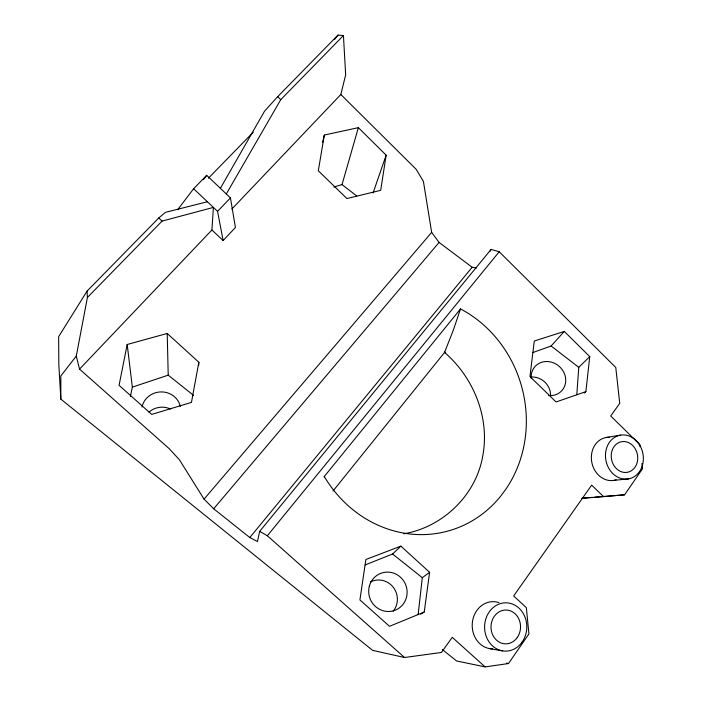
<?xml version="1.0" encoding="UTF-8"?>
<svg xmlns="http://www.w3.org/2000/svg" width="702" height="702" viewBox="0 0 702 702"><rect width="100%" height="100%" fill="white"/><g stroke="black" fill="none" stroke-linecap="round" stroke-linejoin="round"><path stroke-width="1.05" d="M641.953 463.469L642.541 468.725L624.596 494.813L603.597 496.63L591.654 485.143L513.662 595.963L526.351 607.651L528.922 633.862L508.511 663.539L485.117 666.9L452.263 637.311L441.409 652.483L404.545 657.511L372.63 650.368L60.828 399.131L60.846 375.93L76.281 356.081L87.399 297.499L87.057 291.119L158.74 217.989L165.47 212.337L207.406 201.755M198.684 365.523L198.859 362.267L167.216 333.468L127.185 344.498L119.068 385.31L151.72 414.408L191.453 402.395L198.859 362.267M640.066 446.665L639.829 444.559L610.705 415.988L619.743 403.369L615.777 367.471L499.21 251.746L491.084 249.412L259.696 531.335L257.441 541.523L249.807 537.539L213.68 508.766L204.054 499.131L179.379 459.713L169.05 448.534L79.554 369.12L211.916 230.002L213.39 207.406L162.074 221.095L87.399 297.499M576.807 394.656L578.764 367.339L589.759 356.616L564.303 331.423L534.283 341.014L529.949 376.553L556.089 401.965L585.872 391.628L589.759 356.616M418.129 614.654L422.306 577.702L429.615 572.306L400.868 546.13L365.882 559.494L359.907 599.938L389.513 626.316L424.219 612.047L429.615 572.306M386.153 155.151L380.686 190.339L346.893 198.552L318.313 170.761L324.324 135.047L358.362 127.65L386.153 155.151L373.052 193.006M130.379 396.525L132.345 387.118L127.185 344.498M322.587 142.427L324.324 135.047M231.827 209.073L340.83 94.507L345.656 74.895L343.445 35.521L338.004 35.1L277.685 96.648L264.514 111.241L220.367 188.329M333.862 187.057L342.023 184.608L358.362 127.65M324.131 476.948L324.271 476.526A119.814 109.407 74.3 0 0 501 495.77L506.098 488.864A119.814 109.407 74.3 0 0 460.503 308.924L453.395 329.949L444.568 352.413L332.994 491.049M490.084 251.263L491.084 249.412M226.298 193.963L280.756 99.658L343.445 35.521M87.057 291.119L58.643 336.653L58.81 364.092L60.828 399.131M211.916 230.002L223.131 240.54L235.433 227.483L230.449 197.894L206.695 175.342L193.612 188.724L177.659 209.731M203.422 179.703L206.695 175.342M334.582 39.373L338.004 35.1M324.271 476.526L460.512 308.933M259.696 531.335L267.348 535.766L499.21 251.746M249.807 537.539L472.156 267.243L476.395 268.015M213.68 508.766L439.066 242.427L431.66 232.371L423.403 181.362L416.146 169.27L340.83 94.507M204.054 499.131L431.66 232.371M532.844 352.562L551.114 345.989L564.303 331.423M223.131 240.54L217.567 211.355L230.449 197.894M208.397 178.22L253.308 132.169M365.163 564.926L392.585 554.01L400.868 546.13M584.292 393.041L585.872 391.628M420.665 614.162L424.219 612.047M132.345 387.118L168.217 375.158L193.541 395.349M403.808 533.783C442.62 527.22 475.824 495.445 482.669 456.449C490.136 418.138 473.753 377.623 444.568 352.413M606.177 437.504L620.489 435.135M614.092 480.343L628.615 478.869A22.245 18.805 78.3 0 0 638.329 443.129A22.245 18.805 78.3 0 0 606.309 449.087A22.245 18.805 78.3 0 0 628.615 478.869M592.62 497.358L581.87 498.28L603.597 496.63M594.761 497.174L624.596 494.813M489.873 648.674L502.632 650.894M506.405 663.127L508.511 663.539M485.117 666.9L456.59 660.959L442.339 649.534M439.066 242.427L472.156 267.243M342.023 184.608L356.713 195.946M551.114 345.989L578.764 367.339M392.585 554.01L422.306 577.702M267.348 535.766L404.545 657.511M158.74 217.989L162.074 221.095M193.612 188.724L217.567 211.355M277.685 96.648L280.756 99.658M444.735 352L445.015 352.808M76.281 356.081L79.554 369.12M167.216 333.468L168.217 375.158M142.015 407.02A19.516 18.401 -5.5 0 1 161.1 391.918A19.516 18.401 -5.5 0 1 180.291 406.484M148.964 412.197A18.708 17.699 -6.9 0 1 156.572 407.941L160.047 407.265A18.708 17.699 -6.9 0 1 170.34 408.985M370.34 582.011A18.963 18.357 70.4 0 1 393.269 587.267A18.963 18.357 70.4 0 1 393.146 611.249M530.615 377.079A17.322 15.742 41.6 0 1 550.535 396.016M531.23 378.396A18.033 16.269 41.2 0 1 547.288 361.521A18.033 16.269 41.2 0 1 565.724 379.563A18.033 16.269 41.2 0 1 548.78 395.568M616.181 479.808A21.78 18.524 78.4 0 1 591.663 461.556A21.78 18.524 78.4 0 1 609.406 437.302M492.593 648.911A23.631 20.735 -88.7 0 1 472.446 621.797A23.631 20.735 -88.7 0 1 498.894 602.614M369.349 586.223A19.788 19.13 67.8 0 0 392.857 610.951A19.788 19.13 67.8 0 0 401.526 578.237A19.788 19.13 67.8 0 0 369.349 586.223M612.486 449.447A15.567 13.162 78.3 0 0 625.561 472.472A15.567 13.162 78.3 0 0 635.398 449.069A15.567 13.162 78.3 0 0 612.486 449.447M517.26 637.521A16.918 14.777 -89.1 0 0 508.09 610.213A16.918 14.777 -89.1 0 0 491.979 633.064A16.918 14.777 -89.1 0 0 517.26 637.521M522.077 642.137A24.166 21.113 -89.1 0 0 509.047 603.097A24.166 21.113 -89.1 0 0 485.977 635.687A24.166 21.113 -89.1 0 0 522.077 642.137"/></g></svg>
